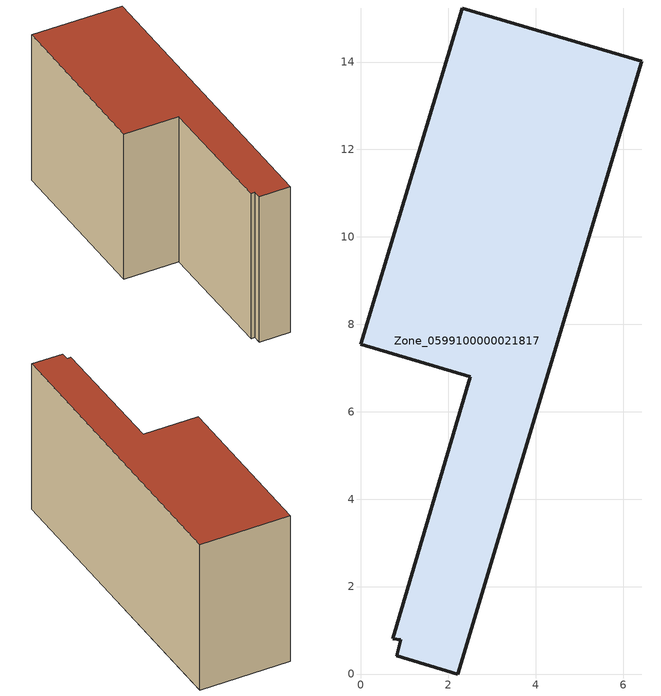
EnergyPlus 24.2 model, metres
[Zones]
Zone_0599100000021817
 floor ground (C_G): 2.5,6.8 0,7.54 2.32,15.24 6.42,14.02 2.22,0 0.81,0.42 0.91,0.79 0.73,0.81 z0
 wall outside (C_F): 6.42,14.02 2.32,15.24 0,7.54 2.5,6.8 0.73,0.81 0.91,0.79 0.81,0.42 2.22,0 6.42,14.02 z0:7.41
 roof outside (C_R): 0.73,0.81 0.91,0.79 0.81,0.42 2.22,0 6.42,14.02 2.32,15.24 0,7.54 2.5,6.8 z7.41
[BUILDING]
Pand.0599100000021817: North Axis=0; Terrain=City; Loads Convergence Tolerance Value=0.04; Temperature Convergence Tolerance Value=0.4; Solar Distribution=FullExterior; Maximum Number of Warmup Days=25; Minimum Number of Warmup Days=1
[Site:Location]
Rotterdam.The.Hague.AP_ZH_NLD Design_Conditions: Latitude=51.96; Longitude=4.45; Time Zone=1; Elevation=-4.5
[SITE:GROUNDTEMPERATURE:BUILDINGSURFACE]
18, 18, 18, 18, 18, 18, 18, 18, 18, 18, 18, 18
[MATERIAL] Thermal Absorptance=0.9; Solar Absorptance=0.7; Visible Absorptance=0.7
Name | Roughness | Thickness | Conductivity | Density | Specific Heat
G.TI.1946 | MediumSmooth | 0.15 | 1 | 540 | 1210
F.TI.1946 | Rough | 0.3 | 0.857143 | 1920 | 840
R.TI.1946 | MediumRough | 0.2 | 0.1 | 1500 | 1000
[CONSTRUCTION]
C_G: G.TI.1946
C_F: F.TI.1946
C_R: R.TI.1946
[ZONE]
Zone_0599100000021817: Type=1; Multiplier=1; Ceiling Height=Autocalculate; Volume=Autocalculate; Floor Area=autocalculate; Part of Total Floor Area=Yes
[ZONEINFILTRATION:DESIGNFLOWRATE]
Infil_Zone_0599100000021817: Zone or ZoneList or Space or SpaceList=Zone_0599100000021817; Schedule=AlwaysOn; Design Flow Rate Calculation Method=Flow/Area; Flow Rate per Floor Area=0.003; Constant Term Coefficient=1; Temperature Term Coefficient=0; Velocity Term Coefficient=0; Velocity Squared Term Coefficient=0
[HVACTEMPLATE:ZONE:IDEALLOADSAIRSYSTEM]
Zone_0599100000021817: Maximum Heating Supply Air Temperature=50; Minimum Cooling Supply Air Temperature=13; Maximum Heating Supply Air Humidity Ratio=0.0156; Minimum Cooling Supply Air Humidity Ratio=0.0077; Heating Limit=NoLimit; Cooling Limit=NoLimit; Dehumidification Control Type=ConstantSensibleHeatRatio; Cooling Sensible Heat Ratio=0.7; Dehumidification Setpoint=60; Humidification Control Type=None; Humidification Setpoint=30; Outdoor Air Method=None; Outdoor Air Flow Rate per Person=0.00944; Outdoor Air Flow Rate per Zone Floor Area=0; Outdoor Air Flow Rate per Zone=0; Demand Controlled Ventilation Type=None; Outdoor Air Economizer Type=NoEconomizer; Heat Recovery Type=None; Sensible Heat Recovery Effectiveness=0.7; Latent Heat Recovery Effectiveness=0.65
[ZONECONTROL:THERMOSTAT]
ThermostatControl_Zone_0599100000021817: Zone or ZoneList=Zone_0599100000021817; Control Type Schedule=DualSetpointControlType; Control 1=Thermostat_Zone_0599100000021817; Temperature Difference Between Cutout And Setpoint=0
[THERMOSTATSETPOINT:DUALSETPOINT]
Thermostat_Zone_0599100000021817: Heating Setpoint Temperature Schedule=HeatingSetpoint_Zone_0599100000021817; Cooling Setpoint Temperature Schedule=CoolingSetpoint_Zone_0599100000021817
[SCHEDULE:COMPACT]
HeatingSetpoint_Zone_0599100000021817: Through: 12/31, For: AllDays, Until: 24:00, 21
CoolingSetpoint_Zone_0599100000021817: Through: 12/31, For: AllDays, Until: 24:00, 24
DualSetpointControlType: Through: 12/31, For: AllDays, Until: 24:00, 4
AlwaysOn: Through: 12/31, For: AllDays, Until: 24:00, 1
